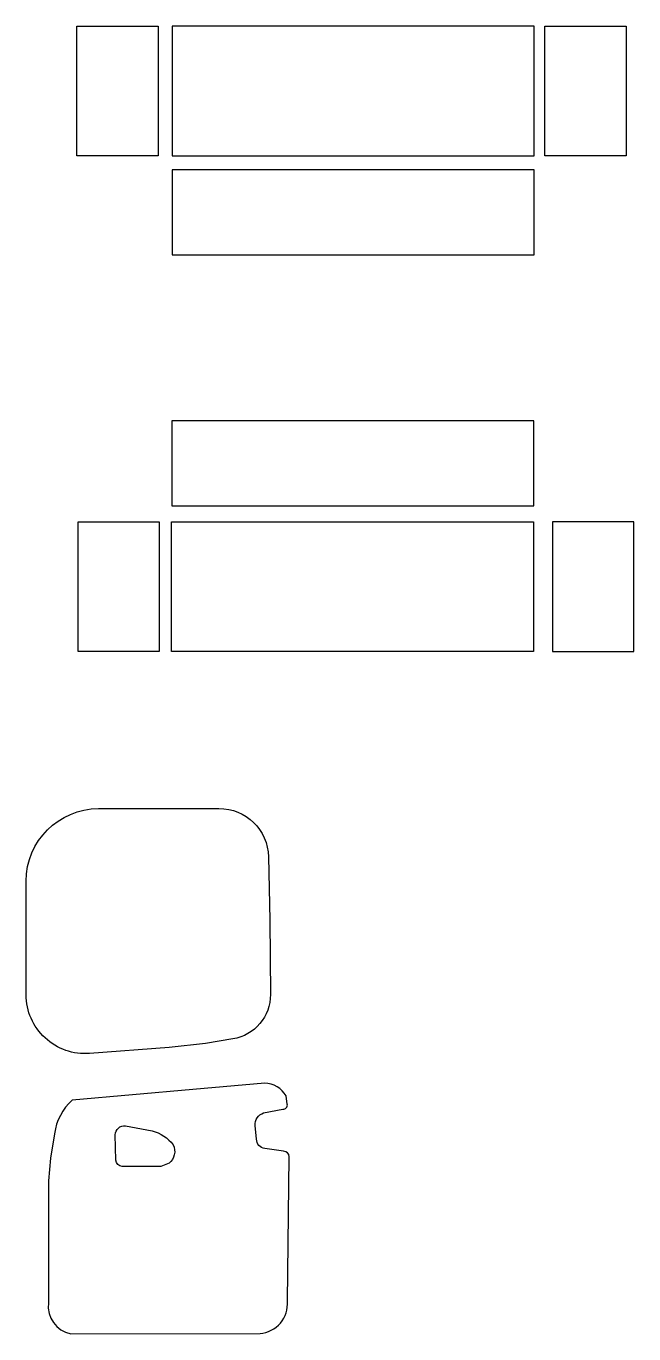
# Model space of a CAD drawing. Extents: x 5801 to 10830, y -233 to 5920.
# Drawn here: x 9402 to 10830, y -165 to 2909 of the extents above; entities that cross this region are included whole.
import ezdxf

# ---------------------------------------------------------------- set-up
doc = ezdxf.new("R2010")
doc.units = 0
doc.layers.add('Default_Layer', color=1, linetype='CONTINUOUS')

msp = doc.modelspace()

# ---------------------------------------------------------------- linework, layer by layer
at = {"layer": 'Default_Layer'}
for points in [[(9521.3, 2670.5), (9521.3, 2909.3), (9712.3, 2909.3), (9712.3, 2604.3), (9521.3, 2604.3), (9521.3, 2670.5)], [(9856.6, 2909.3), (9745.2, 2909.3), (9745.2, 2604.3), (10596.2, 2604.3), (10596.2, 2909.3), (9856.6, 2909.3)], [(10620.9, 2670.5), (10620.9, 2909.3), (10811.9, 2909.3), (10811.9, 2604.3), (10620.9, 2604.3), (10620.9, 2670.5)], [(9885.4, 2371.4), (10596.2, 2371.4), (10596.2, 2571.4), (9745.2, 2571.4), (9745.2, 2371.4), (9885.4, 2371.4)], [(9873.8, 1781.3), (10595, 1781.3), (10595, 1981.3), (9744, 1981.3), (9744, 1781.3), (9873.8, 1781.3)], [(9523.8, 1505.2), (9523.8, 1744), (9714.8, 1744), (9714.8, 1439), (9523.8, 1439), (9523.8, 1505.2)], [(9743.4, 1744.4), (10594.4, 1744.4), (10594.4, 1439.4), (9743.4, 1439.4), (9743.4, 1744.4)], [(10830.3, 1650.8), (10830.3, 1744.4), (10639.3, 1744.4), (10639.3, 1439.4), (10830.3, 1439.4), (10830.3, 1650.8)]]:
    msp.add_lwpolyline(points, close=True, dxfattribs=at)
for points in [[(9550.9, 494.2, -0.208762), (9446.3, 530.7, -0.208762), (9401.9, 632.3), (9401.9, 899.4, -0.413705), (9572.1, 1069.9), (9854.9, 1070.3, -0.408154), (9971.6, 956.5), (9974.9, 808), (9976.2, 633.2, -0.369609), (9887.7, 528.3), (9823.7, 517.8), (9737.8, 508.4), (9550.9, 494.2)], [(9951.7, -164, 0.415765), (10016, -88.2), (10020.4, 251.6, 0.35992), (10007.1, 264.4), (9962.6, 270.7, -0.362214), (9943.3, 292.7), (9940.3, 325.1, -0.334195), (9959.9, 354.4), (10005.2, 363.2, 0.22892), (10013.3, 366.5, 0.22892), (10015.8, 375), (10012.8, 394.5, 0.271631), (9962.6, 424.1), (9793.9, 409.2), (9510.3, 384.2, 0.186094), (9468.9, 305.5), (9459.4, 248.5), (9454.1, 194.8), (9454.1, -92, 0.386503), (9506.7, -164.8), (9951.7, -164)], [(9737.8, 236), (9718.4, 228.7, -0.088496), (9716.7, 228.4), (9627.6, 228.2, -0.341295), (9612.4, 243.3), (9611.4, 303.1, -0.210138), (9618.7, 318.9, -0.210138), (9635.3, 324.2), (9698.2, 312.6, -0.165453), (9747.8, 279.6, -0.33683), (9737.8, 236)]]:
    msp.add_lwpolyline(points, format="xyb", close=True, dxfattribs=at)

doc.saveas('drawing.dxf')
